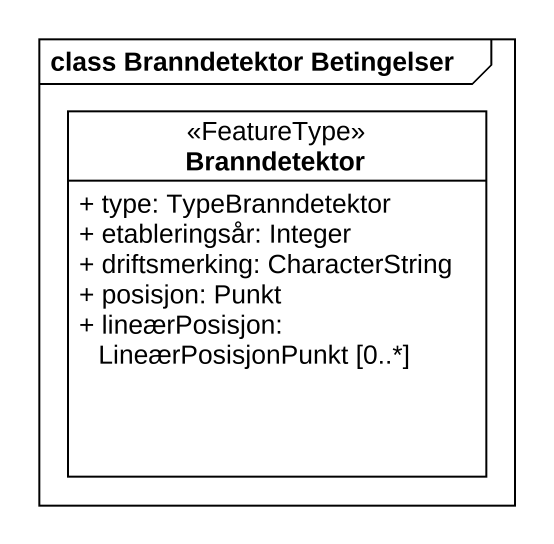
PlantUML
@startuml
mainframe class Branndetektor Betingelser
hide circle
hide empty members
skinparam classAttributeIconSize 0
class Branndetektor <<FeatureType>> {
  + type: TypeBranndetektor
  + etableringsår: Integer
  + driftsmerking: CharacterString
  + posisjon: Punkt
  + lineærPosisjon: LineærPosisjonPunkt [0..*]
}
@enduml
